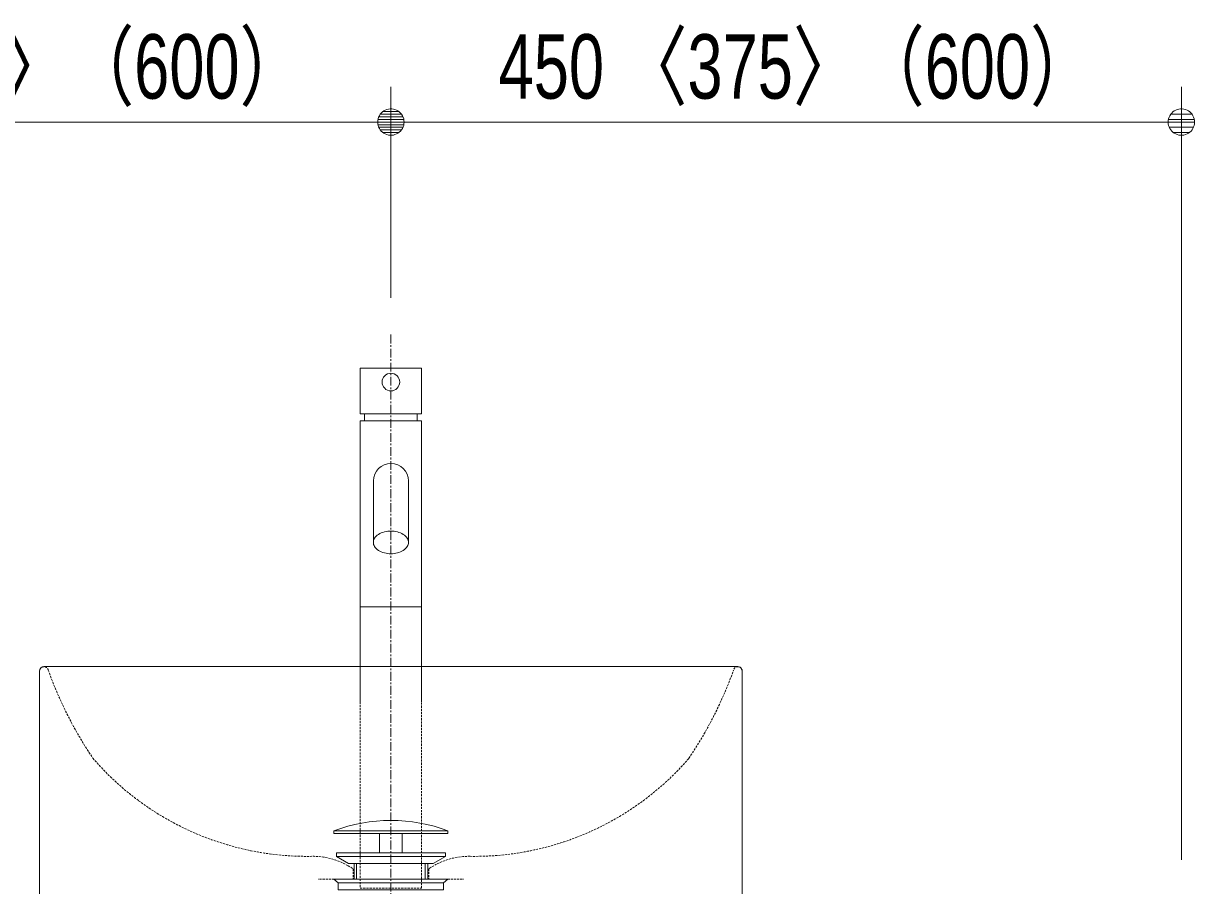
# Model space of a CAD drawing. Units: millimetres, scale not verified. Extents: x -6062 to 6062, y -3045 to 3045.
# Drawn here: x -5077 to -4410, y -1325 to -834 of the extents above; entities that cross this region are included whole.
import ezdxf
from ezdxf.enums import TextEntityAlignment as Align

# ---------------------------------------------------------------- set-up
doc = ezdxf.new("R2010")
doc.units = ezdxf.units.MM
doc.header["$LTSCALE"] = 20
doc.linetypes.add('CHAIN1', pattern=[8, 5, -1, 1, -1])
doc.linetypes.add('DASHED1', pattern=[1.8, 1.2, -0.6])
for name, color, linetype, lineweight in [('0-1_2寸法-1', 7, 'Continuous', 9), ('0-2_0', 7, 'Continuous', 9), ('0-4_5ボウル・キャビネット', 7, 'Continuous', 9), ('0-6_4給排水', 7, 'Continuous', 9)]:
    doc.layers.add(name, color=color, linetype=linetype, lineweight=lineweight)
doc.styles.add('ＭＳ Ｐゴシック', font='')
doc.styles.get('ＭＳ Ｐゴシック').set_extended_font_data('MS PGothic')

# ---------------------------------------------------------------- blocks, each defined once
blk = doc.blocks.new('_Dot')
at = {"layer": '0-2_0'}
for p, q in [((-10, 0), (-20, 0)), ((9.78, 2), (-9.78, 2)), ((7.99, 6), (-7.99, 6)), ((9.16, -3.98), (-9.16, -3.98)), ((6, -7.98), (-6, -7.98))]:
    blk.add_line(p, q, dxfattribs=at)
for points in [[(10, 0), (9.92, 1.25), (9.69, 2.49), (9.3, 3.68), (8.76, 4.82), (8.09, 5.88), (7.29, 6.85), (6.37, 7.71), (5.36, 8.44), (4.26, 9.05), (3.09, 9.51), (1.87, 9.82), (0.63, 9.98), (-0.63, 9.98), (-1.87, 9.82), (-3.09, 9.51), (-4.26, 9.05), (-5.36, 8.44), (-6.37, 7.71), (-7.29, 6.85), (-8.09, 5.88), (-8.76, 4.82), (-9.3, 3.68), (-9.69, 2.49), (-9.92, 1.25), (-10, 0), (0, 0)], [(-10, 0), (-9.92, -1.25), (-9.69, -2.49), (-9.3, -3.68), (-8.76, -4.82), (-8.09, -5.88), (-7.29, -6.85), (-6.37, -7.71), (-5.36, -8.44), (-4.26, -9.05), (-3.09, -9.51), (-1.87, -9.82), (-0.63, -9.98), (0.63, -9.98), (1.87, -9.82), (3.09, -9.51), (4.26, -9.05), (5.36, -8.44), (6.37, -7.71), (7.29, -6.85), (8.09, -5.88), (8.76, -4.82), (9.3, -3.68), (9.69, -2.49), (9.92, -1.25), (10, 0), (0, 0)]]:
    blk.add_lwpolyline(points, close=True, dxfattribs=at)
blk = doc.blocks.new('グループ-10')
at = {"layer": '0-6_4給排水', "linetype": 'CHAIN1'}
blk.add_line((-61600, -20220), (-61600, -41300), dxfattribs=at)
at = {"layer": '0-6_4給排水'}
for p, q in [((-62020, -26240), (-62020, -26420)), ((-61990, -26240), (-61990, -26420)), ((-61210, -26240), (-61210, -26420)), ((-61180, -26240), (-61180, -26420))]:
    blk.add_line(p, q, dxfattribs=at)
for points in [[(-62250, -25870), (-60950, -25870), (-60950, -25900), (-62250, -25900)], [(-61730, -25900), (-61470, -25900), (-61470, -26120), (-61730, -26120)], [(-62220, -26120), (-60980, -26120), (-60980, -26160), (-62220, -26160)], [(-62081.3, -26240), (-62220, -26160), (-60980, -26160), (-61120.2, -26240)], [(-62200, -26460), (-62250, -26420), (-60950, -26420), (-61000, -26460)], [(-62200, -26460), (-61000, -26460), (-61000, -26540), (-62200, -26540)]]:
    blk.add_lwpolyline(points, close=True, dxfattribs=at)
blk.add_arc((-61600, -27570.4), 1820.4, 69.08018, 110.91982, dxfattribs=at)
blk = doc.blocks.new('グループ-11')
at = {"layer": '0-4_5ボウル・キャビネット'}
blk.add_line((-57650, -24000), (-65550, -24000), dxfattribs=at)
blk.add_lwpolyline([(-65600, -24050), (-65600, -26600), (-57600, -26600), (-57600, -24050)], dxfattribs=at)
at = {"layer": '0-4_5ボウル・キャビネット', "linetype": 'DASHED1'}
for points in [[(-62088.2, -26266.4), (-62030, -26300), (-62030, -26420), (-62430, -26420)], [(-61111.8, -26266.4), (-61170, -26300), (-61170, -26420), (-60770, -26420)]]:
    blk.add_lwpolyline(points, dxfattribs=at)
at = {"layer": '0-4_5ボウル・キャビネット'}
for centre, start, end in [((-65550, -24050), 90, 180), ((-57650, -24050), 0, 90)]:
    blk.add_arc(centre, 50, start, end, dxfattribs=at)
at = {"layer": '0-4_5ボウル・キャビネット', "linetype": 'DASHED1'}
for centre, radius, start, end in [((-65550, -24050), 50, 95.01793, 180), ((-65550, -24050), 50, 10.03587, 95.01793), ((-57650, -24050), 50, 84.98207, 169.96413), ((-57650, -24050), 50, 0, 84.98207), ((-61254.9, -22517.3), 4511.1, 199.7447, 214.04184), ((-61945.1, -22517.3), 4511.1, 325.95816, 340.2553), ((-62611.7, -22998.5), 3138.3, 220.64362, 233.64116), ((-60588.3, -22998.5), 3138.3, 306.35884, 319.35638), ((-62551.4, -22933.3), 3226.5, 233.46537, 248.85478), ((-60648.6, -22933.3), 3226.5, 291.14522, 306.53463), ((-62551.7, -22933.8), 3225.9, 248.8564, 270.90421), ((-60648.3, -22933.8), 3225.9, 269.09579, 291.1436), ((-62488.2, -26959.2), 800, 60, 90.90421), ((-60711.8, -26959.2), 800, 89.09579, 120)]:
    blk.add_arc(centre, radius, start, end, dxfattribs=at)
blk = doc.blocks.new('グループ-13')
at = {"layer": '0-6_4給排水'}
for p, q in [((-61900, -21120), (-61900, -21200)), ((-61300, -21120), (-61300, -21200)), ((-61250, -23320), (-61950, -23320))]:
    blk.add_line(p, q, dxfattribs=at)
blk.add_lwpolyline([(-61950, -20600), (-61950, -21120), (-61250, -21120), (-61250, -20600)], close=True, dxfattribs=at)
for points in [[(-61250, -24400), (-61250, -21200), (-61950, -21200), (-61950, -24400)], [(-61800, -21885.7), (-61800, -22585.7), (-61799.2, -22597.3), (-61796.7, -22609.1), (-61792.3, -22621.1), (-61786, -22633), (-61777.7, -22644.8), (-61767.4, -22656.1), (-61755.3, -22666.8), (-61741.4, -22676.6), (-61726.1, -22685.5), (-61709.4, -22693.3)], [(-61709.4, -22693.3), (-61691.9, -22699.9), (-61673.6, -22705.3), (-61655, -22709.3), (-61636.4, -22712.1), (-61618, -22713.8), (-61600, -22714.3), (-61582, -22713.8), (-61563.6, -22712.1), (-61545, -22709.3), (-61526.4, -22705.3), (-61508.1, -22699.9), (-61490.6, -22693.3), (-61473.9, -22685.5), (-61458.6, -22676.6), (-61444.7, -22666.8), (-61432.6, -22656.1), (-61422.3, -22644.8), (-61414, -22633), (-61407.7, -22621.1), (-61403.3, -22609.1), (-61400.8, -22597.3), (-61400, -22585.7), (-61400, -21885.7)], [(-61400, -22585.7), (-61400.8, -22574.2), (-61403.3, -22562.3), (-61407.7, -22550.3), (-61414, -22538.4), (-61422.3, -22526.7), (-61432.6, -22515.4), (-61444.7, -22504.7), (-61458.6, -22494.8), (-61473.9, -22485.9), (-61490.6, -22478.1), (-61508.1, -22471.5), (-61526.4, -22466.2), (-61545, -22462.1), (-61563.6, -22459.3), (-61582, -22457.7), (-61600, -22457.2), (-61618, -22457.7), (-61636.4, -22459.3), (-61655, -22462.1), (-61673.6, -22466.2), (-61691.9, -22471.5), (-61709.4, -22478.1), (-61726.1, -22485.9), (-61741.4, -22494.8), (-61755.3, -22504.7), (-61767.4, -22515.4), (-61777.7, -22526.7), (-61786, -22538.4), (-61792.3, -22550.3), (-61796.7, -22562.3), (-61799.2, -22574.2), (-61800, -22585.7)]]:
    blk.add_lwpolyline(points, dxfattribs=at)
at = {"layer": '0-6_4給排水', "linetype": 'DASHED1'}
blk.add_lwpolyline([(-61950, -24400), (-61950, -26520), (-61250, -26520), (-61250, -24400)], dxfattribs=at)
at = {"layer": '0-6_4給排水'}
blk.add_circle((-61600, -20760), 100, dxfattribs=at)
for start, end in [(90, 180), (0, 90)]:
    blk.add_arc((-61600, -21885.7), 200, start, end, dxfattribs=at)

msp = doc.modelspace()

# ---------------------------------------------------------------- linework, layer by layer
at = {"layer": '0-1_2寸法-1'}
for p, q in [((-4867.5, -990), (-4867.5, -870)), ((-4867.5, -990), (-4867.5, -870)), ((-4417.5, -1310), (-4417.5, -870)), ((-5302.49, -890), (-4882.51, -890)), ((-4432.51, -890), (-4852.49, -890))]:
    msp.add_line(p, q, dxfattribs=at)

# ---------------------------------------------------------------- block references
at = {"layer": '0-1_2寸法-1', "xscale": 0.7503418, "yscale": 0.7503418}
for p in [(-4867.5, -890), (-4417.5, -890)]:
    msp.add_blockref('_Dot', p, dxfattribs=at)
at = {"layer": '0-1_2寸法-1', "xscale": 0.7503418, "yscale": 0.7503418, "rotation": 180}
msp.add_blockref('_Dot', (-4867.5, -890), dxfattribs=at)
at = {"layer": '0-4_5ボウル・キャビネット', "xscale": 0.05, "yscale": 0.05}
msp.add_blockref('グループ-11', (-1787.5, 0), dxfattribs=at)
at = {"layer": '0-6_4給排水', "xscale": 0.05, "yscale": 0.05}
for name in ['グループ-10', 'グループ-13']:
    msp.add_blockref(name, (-1787.5, 0), dxfattribs=at)

# ---------------------------------------------------------------- texts
at = {"layer": '0-1_2寸法-1', "style": 'ＭＳ Ｐゴシック', "width": 0.75}
for p in [(-5256.19, -887.65), (-4806.19, -887.65)]:
    msp.add_text('450 〈375〉（600）', height=36.66, dxfattribs=at).set_placement(p, align=Align.BOTTOM_LEFT)

doc.saveas('drawing.dxf')
